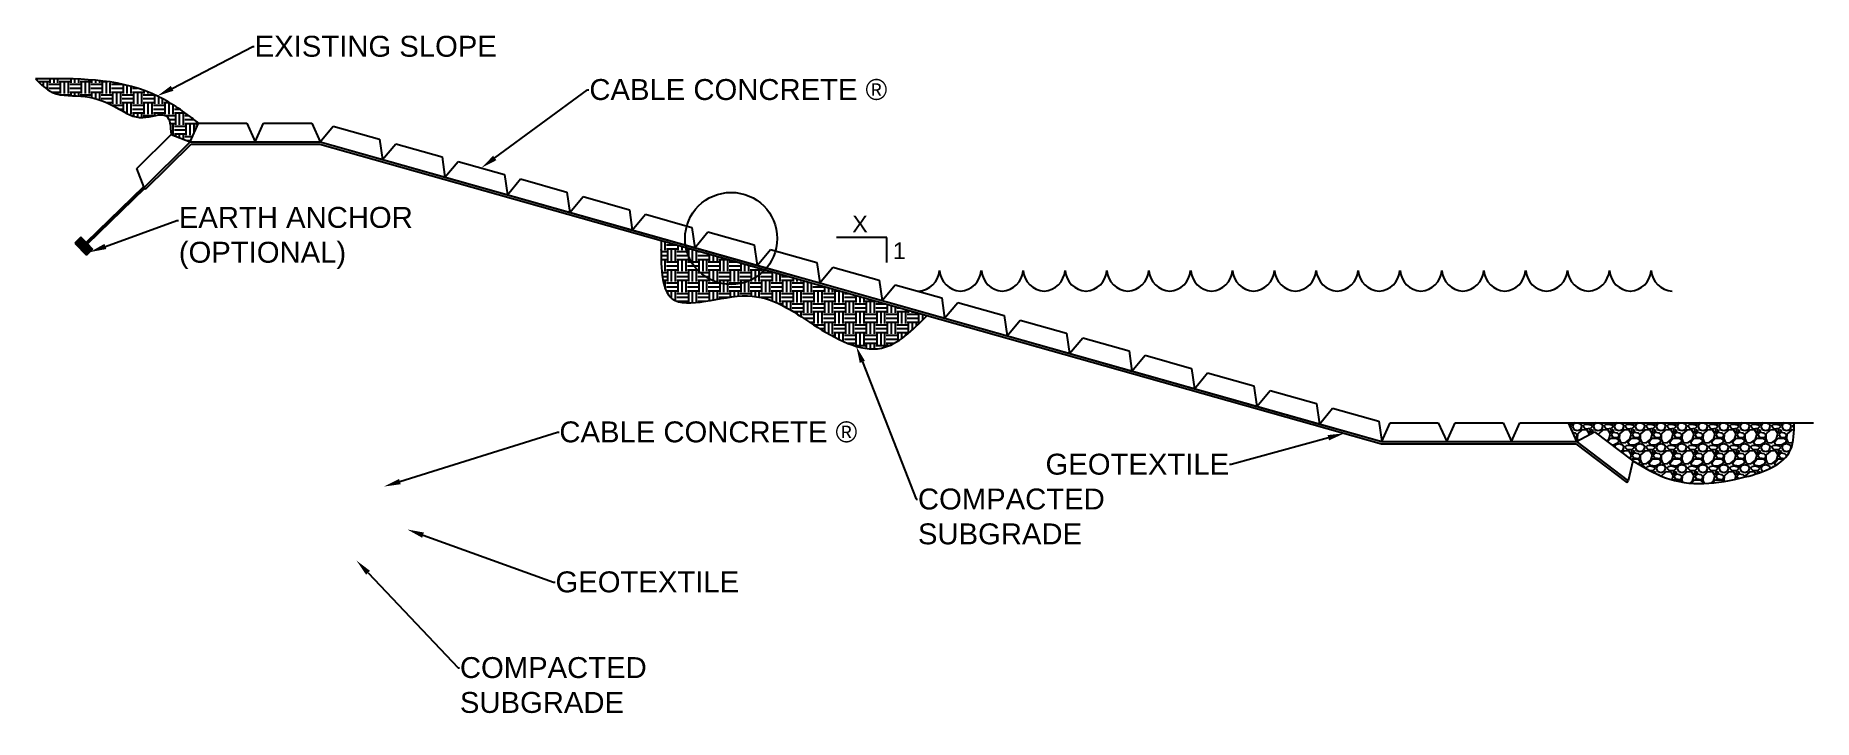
# Model space of a CAD drawing. Header units: inches. Extents: x -28 to 396, y -130 to 34.
import ezdxf
from ezdxf import colors
from ezdxf.entities.mleader import LeaderData, LeaderLine
from ezdxf.math import Vec2, Vec3

# ---------------------------------------------------------------- set-up
doc = ezdxf.new("R2010")
doc.units = ezdxf.units.IN
doc.header["$MEASUREMENT"] = 0
doc.styles.get("Standard").update_dxf_attribs({"font": 'arial.ttf'})

msp = doc.modelspace()

# ---------------------------------------------------------------- hatches: boundary and pattern name
h = msp.add_hatch()
h.set_pattern_fill('EARTH', color=256, scale=10)
edge = h.paths.add_edge_path()
edge.add_spline(control_points=[(10.78, 12.58), (10.04, 13.15), (6.56, 15.84), (-5.26, 23.39), (-18.51, 23.26), (-28.16, 23.16)], knot_values=[0, 0, 0, 0, 2.802453, 13.224573, 41.228931, 41.228931, 41.228931, 41.228931], degree=3, periodic=0)
edge.add_spline(control_points=[(-28.16, 23.16), (-26.89, 21.87), (-23.72, 18.65), (-15.91, 19.65), (-8.98, 16.6), (-3.21, 12.75), (3.86, 15.98), (4.09, 11.75), (4.19, 9.86)], knot_values=[0, 0, 0, 0, 5.196906, 13.017882, 21.487552, 27.686496, 33.326321, 37.893694, 37.893694, 37.893694, 37.893694], degree=3, periodic=0)
edge.add_line((4.19, 9.86), (8.78, 8.08))
edge.add_line((8.78, 8.08), (10.78, 12.58))
h = msp.add_hatch()
h.set_pattern_fill('ANSI38', color=256, scale=10)
h.paths.add_polyline_path([(39.78, 8.08), (8.78, 8.08), (-2.22, -2.84), (-1.87, -3.2), (8.99, 7.58), (39.71, 7.58), (293.28, -64.08), (293.73, -64.08), (339.68, -64.08), (351.89, -73.35), (352.19, -72.95), (339.85, -63.58), (324.35, -63.58), (308.85, -63.58), (293.35, -63.58)])
h = msp.add_hatch(color=256)
h.dxf.hatch_style = 1
h.paths.add_polyline_path([(-15.93, -16.15), (-17.32, -14.72), (-18.76, -16.11), (-15.97, -18.98), (-14.53, -17.59)])
h = msp.add_hatch()
h.set_pattern_fill('EARTH', color=256, scale=10)
edge = h.paths.add_edge_path()
edge.add_spline(control_points=[(121.28, -15.47), (121.19, -21.39), (120.99, -34.81), (143.26, -25.27), (156.88, -35.69), (173.42, -44.81), (181.32, -36.9), (184.79, -33.42)], knot_values=[0, 0, 0, 0, 14.178587, 32.150519, 49.425405, 66.558394, 79.97067, 79.97067, 79.97067, 79.97067], degree=3, periodic=0)
edge.add_line((184.79, -33.42), (121.28, -15.47))
h = msp.add_hatch()
h.set_pattern_fill('GRAVEL', color=256, scale=5)
h.set_pattern_definition([(228.01279, (3.6, 5), (-40, -45), [0.67268, -66.59544]), (184.96974, (3.15, 4.5), (60, 5), [1.15434, -114.279624]), (132.51045, (2, 4.4), (50, -55), [0.81394, -80.580163]), (267.27369, (0.05, 3.15), (5, 100), [1.05119, -104.06779]), (292.833654, (0, 2.1), (-25, 60), [1.030775, -102.046866]), (357.27369, (0.4, 1.15), (-100, 5), [1.05119, -104.06779]), (37.69424, (1.45, 1.1), (-65, -50), [1.390145, -137.624243]), (72.25533, (2.55, 1.95), (35, 110), [1.31244, -129.931607]), (121.429566, (2.95, 3.2), (-40, 65), [1.05475, -104.420366]), (175.23636, (2.4, 4.1), (55, -5), [1.20416, -59.003813]), (222.39744, (1.2, 4.2), (-60, -55), [1.55724, -154.166875]), (138.81407, (5, 3.1), (-35, 30), [0.531505, -52.619224]), (171.469234, (4.6, 3.45), (65, -10), [1.011185, -100.107557]), (225, (3.6, 3.6), (-6e-16, -5), [0.707105, -6.36396]), (203.1986, (3.25, 4.2), (25, 10), [0.38079, -37.698076]), (291.8014, (2.9, 4.05), (-5, 15), [0.538515, -26.38731]), (30.96376, (3.1, 3.55), (15, 10), [0.874645, -28.280114]), (161.56505, (3.85, 4), (10, -5), [0.632455, -15.178933]), (16.38954, (0, 4.05), (50, 15), [0.886, -87.714226]), (70.34618, (0.85, 4.3), (-20, -55), [0.743305, -73.58704]), (293.1986, (3.85, 5), (-10, 25), [0.761575, -37.31729]), (343.61046, (4.15, 4.3), (-50, 15), [0.886, -87.714226]), (339.44395, (0, 0.95), (-25, 10), [0.8544, -41.86562]), (294.77514, (0.8, 0.65), (-25, 55), [0.71589, -70.873215]), (66.8014, (3.9, 0), (10, 25), [0.761575, -37.31729]), (17.354025, (4.2, 0.7), (-65, -20), [0.838155, -82.97712]), (69.44395, (1.45, 0), (-10, -25), [0.4272, -42.29282]), (101.30993, (3.6, 0), (-5, 20), [0.25495, -25.24015]), (165.96376, (3.55, 0.25), (15, -5), [1.030775, -19.584753]), (186.009006, (2.55, 0.5), (50, 5), [0.95525, -94.569616]), (303.69007, (3.1, 3.1), (-5, 10), [0.72111, -17.306646]), (353.157227, (3.5, 2.5), (85, -10), [1.25897, -124.637813]), (60.9454, (4.75, 2.35), (-20, -35), [0.51478, -50.96337]), (90, (5, 2.8), (-5, 5), [0.3, -4.7]), (120.25644, (2.45, 0.65), (20, -35), [0.69462, -68.7676]), (48.01279, (2.1, 1.25), (40, 45), [1.34536, -65.92276]), (0, (3, 2.25), (5, 5), [1.3, -3.7]), (325.30485, (4.3, 2.25), (50, -35), [0.79057, -78.26637]), (254.0546, (4.95, 1.8), (-5, -20), [0.72801, -35.67254]), (207.645975, (4.75, 1.1), (-95, -50), [1.185325, -117.34737]), (175.42608, (3.7, 0.55), (-65, 5), [1.253995, -124.145367])])
edge = h.paths.add_edge_path()
edge.add_spline(control_points=[(353.32, -68.16), (355.86, -69.7), (363.95, -74.6), (377.58, -73.4), (391.76, -68.3), (391.82, -61.25), (391.82, -59.08)], knot_values=[0, 0, 0, 0, 8.741449, 27.831565, 40.425929, 46.946536, 46.946536, 46.946536, 46.946536], degree=3, periodic=0)
edge.add_line((391.82, -59.08), (337.85, -59.08))
edge.add_line((337.85, -59.08), (339.85, -63.58))
edge.add_line((339.85, -63.58), (344.17, -61.2))
edge.add_line((344.17, -61.2), (353.32, -68.16))

# ---------------------------------------------------------------- linework, layer by layer
for p, q in [((-3.97, 1.76), (4.19, 9.86)), ((4.19, 9.86), (8.78, 8.08)), ((8.78, 8.08), (10.78, 12.58)), ((10.78, 12.58), (22.28, 12.58)), ((22.28, 12.58), (24.28, 8.08)), ((24.28, 8.08), (26.28, 12.58)), ((26.28, 12.58), (37.78, 12.58)), ((37.78, 12.58), (39.78, 8.08)), ((39.78, 8.08), (42.93, 11.86)), ((42.93, 11.86), (54, 8.74)), ((54, 8.74), (54.7, 3.86)), ((-2.22, -2.84), (8.78, 8.08)), ((-2.22, -2.84), (8.78, 8.08)), ((-1.87, -3.2), (8.99, 7.58)), ((8.78, 8.08), (24.28, 8.08)), ((8.78, 8.08), (39.78, 8.08)), ((8.99, 7.58), (39.71, 7.58)), ((24.28, 8.08), (39.78, 8.08)), ((39.71, 7.58), (293.28, -64.08)), ((39.78, 8.08), (54.7, 3.86)), ((39.78, 8.08), (293.35, -63.58)), ((54.7, 3.86), (57.85, 7.65)), ((57.85, 7.65), (68.91, 4.52)), ((68.91, 4.52), (69.61, -0.35)), ((-2.22, -2.84), (-3.97, 1.76)), ((54.7, 3.86), (69.61, -0.35)), ((69.61, -0.35), (72.76, 3.43)), ((72.76, 3.43), (83.83, 0.31)), ((83.83, 0.31), (84.53, -4.57)), ((-2.22, -2.84), (-1.87, -3.2)), ((69.61, -0.35), (84.53, -4.57)), ((84.53, -4.57), (87.68, -0.78)), ((87.68, -0.78), (98.74, -3.91)), ((98.74, -3.91), (99.44, -8.78)), ((84.53, -4.57), (99.44, -8.78)), ((99.44, -8.78), (102.59, -5)), ((102.59, -5), (113.66, -8.12)), ((113.66, -8.12), (114.36, -13)), ((99.44, -8.78), (114.36, -13)), ((114.36, -13), (117.51, -9.21)), ((117.51, -9.21), (128.58, -12.34)), ((128.58, -12.34), (129.28, -17.21)), ((-17.32, -14.72), (-18.76, -16.11)), ((-18.76, -16.11), (-15.97, -18.98)), ((-15.93, -16.15), (-17.32, -14.72)), ((-15.93, -16.15), (-14.53, -17.59)), ((114.36, -13), (129.28, -17.21)), ((129.28, -17.21), (132.43, -13.43)), ((132.43, -13.43), (143.49, -16.55)), ((143.49, -16.55), (144.19, -21.43)), ((175.11, -14.74), (163.11, -14.74)), ((175.11, -20.74), (175.11, -14.74)), ((-14.53, -17.59), (-15.97, -18.98)), ((129.28, -17.21), (144.19, -21.43)), ((144.19, -21.43), (147.34, -17.64)), ((147.34, -17.64), (158.41, -20.77)), ((158.41, -20.77), (159.11, -25.64)), ((144.19, -21.43), (159.11, -25.64)), ((159.11, -25.64), (162.26, -21.86)), ((162.26, -21.86), (173.32, -24.98)), ((173.32, -24.98), (174.02, -29.86)), ((159.11, -25.64), (174.02, -29.86)), ((174.02, -29.86), (177.17, -26.07)), ((177.17, -26.07), (188.24, -29.2)), ((188.24, -29.2), (188.94, -34.07)), ((174.02, -29.86), (188.94, -34.07)), ((188.94, -34.07), (192.09, -30.29)), ((192.09, -30.29), (203.16, -33.41)), ((203.16, -33.41), (203.86, -38.29)), ((188.94, -34.07), (203.86, -38.29)), ((203.86, -38.29), (207, -34.5)), ((207, -34.5), (218.07, -37.63)), ((218.07, -37.63), (218.77, -42.5)), ((203.86, -38.29), (218.77, -42.5)), ((218.77, -42.5), (221.92, -38.72)), ((221.92, -38.72), (232.99, -41.84)), ((232.99, -41.84), (233.69, -46.72)), ((218.77, -42.5), (233.69, -46.72)), ((233.69, -46.72), (236.84, -42.93)), ((236.84, -42.93), (247.9, -46.06)), ((247.9, -46.06), (248.6, -50.93)), ((233.69, -46.72), (248.6, -50.93)), ((248.6, -50.93), (251.75, -47.14)), ((248.6, -50.93), (263.52, -55.15)), ((251.75, -47.14), (262.82, -50.27)), ((262.82, -50.27), (263.52, -55.15)), ((263.52, -55.15), (266.67, -51.36)), ((263.52, -55.15), (278.44, -59.36)), ((266.67, -51.36), (277.74, -54.49)), ((277.74, -54.49), (278.44, -59.36)), ((278.44, -59.36), (281.58, -55.57)), ((278.44, -59.36), (293.35, -63.58)), ((281.58, -55.57), (292.65, -58.7)), ((292.65, -58.7), (293.35, -63.58)), ((293.35, -63.58), (295.35, -59.08)), ((295.35, -59.08), (306.85, -59.08)), ((306.85, -59.08), (308.85, -63.58)), ((308.85, -63.58), (310.85, -59.08)), ((310.85, -59.08), (322.35, -59.08)), ((322.35, -59.08), (324.35, -63.58)), ((324.35, -63.58), (326.35, -59.08)), ((326.35, -59.08), (337.85, -59.08)), ((337.85, -59.08), (339.85, -63.58)), ((337.85, -59.08), (396.44, -59.08)), ((293.35, -63.58), (308.85, -63.58)), ((293.35, -63.58), (339.85, -63.58)), ((308.85, -63.58), (324.35, -63.58)), ((324.35, -63.58), (339.85, -63.58)), ((339.85, -63.58), (344.17, -61.2)), ((339.85, -63.58), (352.19, -72.95)), ((339.85, -63.58), (352.19, -72.95)), ((344.17, -61.2), (353.32, -68.16)), ((292.65, -63.9), (293.28, -64.08)), ((293.28, -64.08), (339.68, -64.08)), ((293.28, -64.08), (293.73, -64.08)), ((339.68, -64.08), (351.89, -73.35)), ((353.32, -68.16), (352.19, -72.95)), ((351.89, -73.35), (352.19, -72.95))]:
    msp.add_line(p, q)
at = {"lineweight": 50}
msp.add_line((-2.22, -2.84), (-15.93, -16.15), dxfattribs=at)
msp.add_circle((137.96, -14.99), 11)
for centre, start, end in [((182.32, -22.25), 274.0536, 355.9464), ((193.09, -22.25), 184.0536, 265.9464), ((192.32, -22.25), 274.0536, 355.9464), ((203.09, -22.25), 184.0536, 265.9464), ((202.32, -22.25), 274.0536, 355.9464), ((213.09, -22.25), 184.0536, 265.9464), ((212.32, -22.25), 274.0536, 355.9464), ((223.09, -22.25), 184.0536, 265.9464), ((222.32, -22.25), 274.0536, 355.9464), ((233.09, -22.25), 184.0536, 265.9464), ((232.32, -22.25), 274.0536, 355.9464), ((243.09, -22.25), 184.0536, 265.9464), ((242.32, -22.25), 274.0536, 355.9464), ((253.09, -22.25), 184.0536, 265.9464), ((252.32, -22.25), 274.0536, 355.9464), ((263.09, -22.25), 184.0536, 265.9464), ((262.32, -22.25), 274.0536, 355.9464), ((273.09, -22.25), 184.0536, 265.9464), ((272.32, -22.25), 274.0536, 355.9464), ((283.09, -22.25), 184.0536, 265.9464), ((282.32, -22.25), 274.0536, 355.9464), ((293.09, -22.25), 184.0536, 265.9464), ((292.32, -22.25), 274.0536, 355.9464), ((303.09, -22.25), 184.0536, 265.9464), ((302.32, -22.25), 274.0536, 355.9464), ((313.09, -22.25), 184.0536, 265.9464), ((312.32, -22.25), 274.0536, 355.9464), ((323.09, -22.25), 184.0536, 265.9464), ((322.32, -22.25), 274.0536, 355.9464), ((333.09, -22.25), 184.0536, 265.9464), ((332.32, -22.25), 274.0536, 355.9464), ((343.09, -22.25), 184.0536, 265.9464), ((342.32, -22.25), 274.0536, 355.9464), ((353.09, -22.25), 184.0536, 265.9464), ((352.32, -22.25), 274.0536, 355.9464), ((363.09, -22.25), 184.0536, 265.9464)]:
    msp.add_arc(centre, 5.39, start, end)
for points in [[(10.78, 12.58), (8.55, 14.28), (-0.38, 19.64), (-28.16, 23.16)], [(-28.16, 23.16), (-24.11, 19.91), (-16.35, 18.94), (-8.39, 16.03), (-2.57, 13.9), (3.05, 14.29), (4.19, 9.86)], [(121.28, -15.47), (123.87, -29.41), (141.83, -28.73), (157.66, -35.65), (173.87, -41.2), (184.79, -33.42)], [(353.32, -68.16), (361.07, -72.21), (380.16, -72.02), (390.96, -65.54), (391.82, -59.08), (391.82, -59.02)]]:
    msp.add_spline(points, degree=3)

# ---------------------------------------------------------------- texts
at = {"char_height": 4, "attachment_point": 1}
for s, width, insert in [('X', 6.7933, (166.87, -9.53)), ('1', 3.5875, (176.56, -15.94))]:
    msp.add_mtext_dynamic_manual_height_columns(s, width=width, gutter_width=1, heights=[0], dxfattribs=dict(at, insert=insert))

# ---------------------------------------------------------------- leaders
ml = msp.add_multileader_mtext('Standard')
ml.set_content('EXISTING SLOPE', color=256)
ml.set_leader_properties()
ml.build(insert=Vec2(0, 0))
ml.multileader.update_dxf_attribs({"dogleg_length": 0.36})
ctx = ml.context
ctx.base_point, ctx.char_height, ctx.landing_gap_size, ctx.plane_origin = Vec3(24.08, 30.9), 5, 0.09, Vec3(0.9, 19.05)
notes = []
notes.append((ctx, [(0, (1, 1, 0), (23.72, 30.9), (1, 0), 0.36, [(0, [(0.9, 19.05)], 0, [])])]))
ctx.mtext.insert, ctx.mtext.flow_direction = Vec3(24.17, 33.45), 5
ml = msp.add_multileader_mtext('Standard')
ml.set_content('CABLE CONCRETE ®', color=256)
ml.set_leader_properties()
ml.build(insert=Vec2(0, 0))
ml.multileader.update_dxf_attribs({"dogleg_length": 0.36})
ctx = ml.context
ctx.base_point, ctx.char_height, ctx.landing_gap_size, ctx.plane_origin = Vec3(104.01, 20.56), 5, 0.09, Vec3(78.29, 1.87)
notes.append((ctx, [(0, (1, 1, 0), (103.65, 20.56), (1, 0), 0.36, [(0, [(78.29, 1.87)], 0, [])])]))
ctx.mtext.insert, ctx.mtext.flow_direction = Vec3(104.1, 23.11), 5
ml = msp.add_multileader_mtext('Standard')
ml.set_content('EARTH ANCHOR\\P(OPTIONAL) ', color=256)
ml.set_leader_properties()
ml.build(insert=Vec2(0, 0))
ml.multileader.update_dxf_attribs({"dogleg_length": 0.36})
ctx = ml.context
ctx.base_point, ctx.char_height, ctx.landing_gap_size, ctx.plane_origin = Vec3(5.96, -10.69), 5, 0.09, Vec3(-15.25, -18.28)
notes.append((ctx, [(0, (1, 1, 0), (5.6, -10.69), (1, 0), 0.36, [(0, [(-15.25, -18.28)], 0, [])])]))
ctx.mtext.insert, ctx.mtext.flow_direction = Vec3(6.05, -7.46), 5
ml = msp.add_multileader_mtext('Standard')
ml.set_content('COMPACTED \\PSUBGRADE', color=256)
ml.set_leader_properties()
ml.build(insert=Vec2(0, 0))
ml.multileader.update_dxf_attribs({"dogleg_length": 0.36})
ctx = ml.context
ctx.base_point, ctx.char_height, ctx.landing_gap_size, ctx.plane_origin = Vec3(182.48, -77.33), 5, 0.09, Vec3(167.84, -40.78)
notes.append((ctx, [(0, (1, 1, 0), (182.12, -77.33), (1, 0), 0.36, [(0, [(167.84, -40.78)], 0, [])])]))
ctx.mtext.insert, ctx.mtext.flow_direction = Vec3(182.57, -74.79), 5
ml = msp.add_multileader_mtext('Standard')
ml.set_content('CABLE CONCRETE ®', color=256)
ml.set_leader_properties()
ml.build(insert=Vec2(0, 0))
ml.multileader.update_dxf_attribs({"dogleg_length": 0.36})
ctx = ml.context
ctx.base_point, ctx.char_height, ctx.landing_gap_size, ctx.plane_origin = Vec3(96.85, -61.29), 5, 0.09, Vec3(55.02, -74.32)
notes.append((ctx, [(0, (1, 1, 0), (96.49, -61.29), (1, 0), 0.36, [(0, [(55.02, -74.32)], 0, [])])]))
ctx.mtext.insert, ctx.mtext.flow_direction = Vec3(96.94, -58.74), 5
ml = msp.add_multileader_mtext('Standard')
ml.set_content('GEOTEXTILE', color=256)
ml.set_leader_properties()
ml.build(insert=Vec2(0, 0))
ml.multileader.update_dxf_attribs({"dogleg_length": 0.36})
ctx = ml.context
ctx.base_point, ctx.char_height, ctx.landing_gap_size, ctx.plane_origin = Vec3(213.7, -69), 5, 0.09, Vec3(284.44, -61.58)
ctx.text_align_type = 2
notes.append((ctx, [(0, (1, 1, 0), (257.35, -69), (-1, 0), 0.36, [(0, [(284.44, -61.58)], 0, [])])]))
ctx.mtext.insert, ctx.mtext.alignment, ctx.mtext.flow_direction = Vec3(256.9, -66.46), 3, 5
ml = msp.add_multileader_mtext('Standard')
ml.set_content('GEOTEXTILE', color=256)
ml.set_leader_properties()
ml.build(insert=Vec2(0, 0))
ml.multileader.update_dxf_attribs({"dogleg_length": 0.36})
ctx = ml.context
ctx.base_point, ctx.char_height, ctx.landing_gap_size, ctx.plane_origin = Vec3(95.92, -97.14), 5, 0.09, Vec3(60.61, -84.57)
notes.append((ctx, [(0, (1, 1, 0), (95.56, -97.14), (1, 0), 0.36, [(0, [(60.61, -84.57)], 0, [])])]))
ctx.mtext.insert, ctx.mtext.flow_direction = Vec3(96.01, -94.6), 5
ml = msp.add_multileader_mtext('Standard')
ml.set_content('COMPACTED\\PSUBGRADE ', color=256)
ml.set_leader_properties()
ml.build(insert=Vec2(0, 0))
ml.multileader.update_dxf_attribs({"dogleg_length": 0.36})
ctx = ml.context
ctx.base_point, ctx.char_height, ctx.landing_gap_size, ctx.plane_origin = Vec3(73.09, -117.63), 5, 0.09, Vec3(48.5, -92.02)
notes.append((ctx, [(0, (1, 1, 0), (72.73, -117.63), (1, 0), 0.36, [(0, [(48.5, -92.02)], 0, [])])]))
ctx.mtext.insert, ctx.mtext.flow_direction = Vec3(73.18, -115.09), 5
for ctx, leaders in notes:
    for number, flags, end, landing, length, lines in leaders:
        leader = LeaderData()
        leader.index, (leader.has_last_leader_line, leader.has_dogleg_vector, leader.attachment_direction) = number, flags
        leader.last_leader_point, leader.dogleg_vector, leader.dogleg_length = Vec3(end), Vec3(landing), length
        for number, points, colour, breaks in lines:
            line = LeaderLine()
            line.index, line.vertices, line.color, line.breaks = number, Vec3.list(points), colors.encode_raw_color(colour), breaks
            leader.lines.append(line)
        ctx.leaders.append(leader)

doc.saveas('drawing.dxf')
